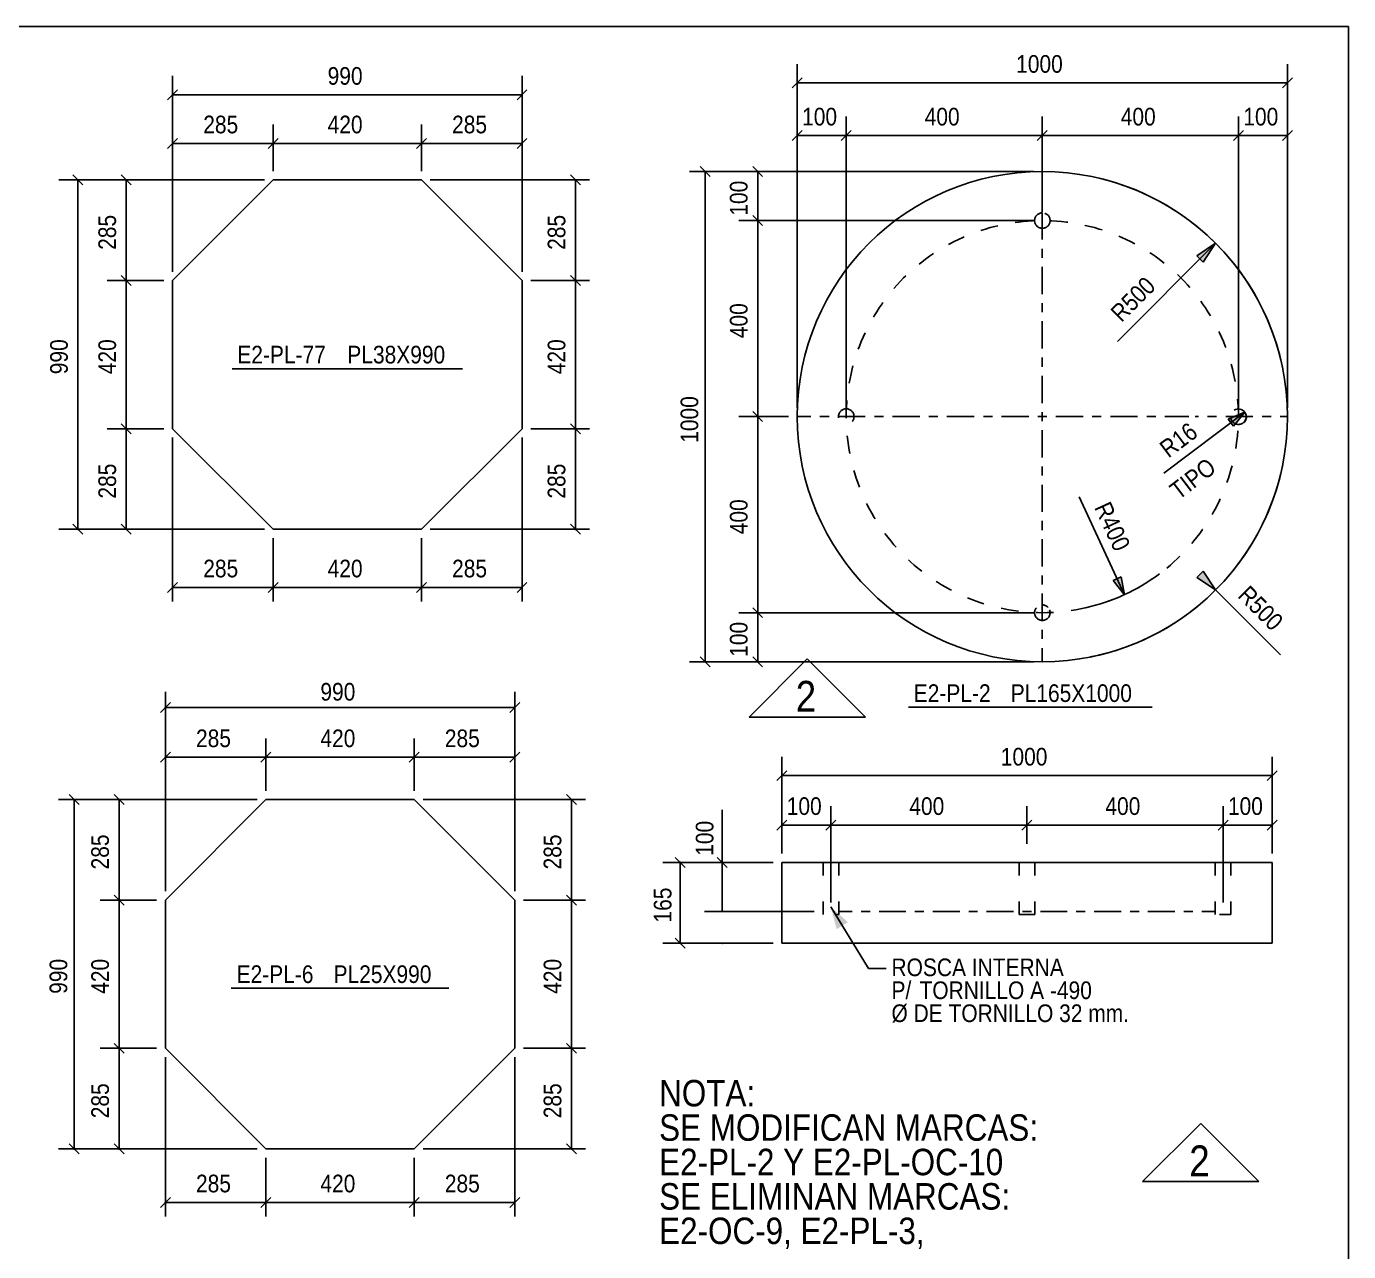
# Model space of a CAD drawing. Header units: millimetres. Extents: x 67 to 383, y 106 to 148.
# Drawn here: x 110.03 to 134.14, y 125.61 to 147.95 of the extents above; entities that cross this region are included whole.
import ezdxf

# ---------------------------------------------------------------- set-up
doc = ezdxf.new("R2010")
doc.units = ezdxf.units.MM
doc.linetypes.add('XKITLINE00', pattern=[0])
doc.styles.add('ARIAL', font='ARIAL.TTF')
doc.styles.add('ARIAL_', font='ARIAL.TTF')

msp = doc.modelspace()

# ---------------------------------------------------------------- linework, layer by layer
at = {"color": 5, "linetype": 'XKITLINE00'}
for p, q in [((134.139, 147.946), (67.372, 147.946)), ((134.139, 106.116), (134.139, 147.946))]:
    msp.add_line(p, q, dxfattribs=at)
at = {"linetype": 'XKITLINE00'}
for p, q in [((124.086, 140.992), (124.086, 147.261)), ((133.024, 140.992), (133.024, 147.261)), ((112.697, 143.474), (112.697, 147.044)), ((119.068, 143.474), (119.068, 147.044)), ((124.177, 147.007), (123.995, 146.825)), ((124.086, 146.916), (133.024, 146.916)), ((133.115, 147.007), (132.933, 146.825)), ((112.788, 146.789), (112.606, 146.607)), ((112.697, 146.698), (119.068, 146.698)), ((119.159, 146.789), (118.977, 146.607)), ((112.697, 143.474), (112.697, 146.158)), ((114.531, 145.308), (114.531, 146.158)), ((114.531, 145.308), (114.531, 146.158)), ((117.234, 145.308), (117.234, 146.158)), ((117.234, 145.308), (117.234, 146.158)), ((119.068, 143.474), (119.068, 146.158)), ((124.086, 140.992), (124.086, 146.301)), ((124.98, 140.992), (124.98, 146.301)), ((124.98, 140.992), (124.98, 146.301)), ((128.555, 144.567), (128.555, 146.301)), ((128.555, 144.567), (128.555, 146.301)), ((132.131, 140.992), (132.131, 146.301)), ((132.131, 140.992), (132.131, 146.301)), ((133.024, 140.992), (133.024, 146.301)), ((112.788, 145.903), (112.606, 145.721)), ((114.622, 145.903), (114.44, 145.721)), ((114.622, 145.903), (114.44, 145.721)), ((117.325, 145.903), (117.143, 145.721)), ((117.325, 145.903), (117.143, 145.721)), ((119.159, 145.903), (118.977, 145.721)), ((124.177, 146.046), (123.995, 145.864)), ((124.086, 145.955), (124.98, 145.955)), ((125.071, 146.046), (124.889, 145.864)), ((125.071, 146.046), (124.889, 145.864)), ((124.98, 145.955), (128.555, 145.955)), ((128.646, 146.046), (128.464, 145.864)), ((128.646, 146.046), (128.464, 145.864)), ((128.555, 145.955), (132.131, 145.955)), ((132.222, 146.046), (132.04, 145.864)), ((132.222, 146.046), (132.04, 145.864)), ((132.131, 145.955), (133.024, 145.955)), ((133.115, 146.046), (132.933, 145.864)), ((112.697, 145.812), (114.531, 145.812)), ((114.531, 145.812), (117.234, 145.812)), ((117.234, 145.812), (119.068, 145.812)), ((122.315, 145.391), (122.497, 145.209)), ((123.274, 145.391), (123.456, 145.209)), ((114.37, 145.148), (110.625, 145.148)), ((110.88, 145.239), (111.062, 145.057)), ((110.971, 138.777), (110.971, 145.148)), ((114.37, 145.148), (111.505, 145.148)), ((111.76, 145.239), (111.942, 145.057)), ((111.851, 143.313), (111.851, 145.148)), ((117.395, 145.148), (120.3, 145.148)), ((119.952, 145.239), (120.134, 145.057)), ((120.043, 143.313), (120.043, 145.148)), ((128.395, 145.3), (122.12, 145.3)), ((122.406, 136.362), (122.406, 145.3)), ((128.395, 145.3), (123.019, 145.3)), ((123.365, 144.406), (123.365, 145.3)), ((128.555, 145.3), (128.555, 145.052)), ((128.555, 144.886), (128.555, 144.721)), ((128.395, 144.406), (123.019, 144.406)), ((128.395, 144.406), (123.019, 144.406)), ((123.274, 144.497), (123.456, 144.315)), ((123.274, 144.497), (123.456, 144.315)), ((123.365, 140.831), (123.365, 144.406)), ((128.379, 144.402), (128.292, 144.397)), ((128.414, 144.42), (128.416, 144.431)), ((128.414, 144.406), (128.414, 144.42)), ((128.414, 144.392), (128.414, 144.406)), ((128.414, 144.406), (128.414, 144.406)), ((128.416, 144.434), (128.42, 144.448)), ((128.416, 144.43), (128.416, 144.434)), ((128.42, 144.448), (128.424, 144.461)), ((128.424, 144.461), (128.43, 144.473)), ((128.43, 144.473), (128.437, 144.485)), ((128.437, 144.485), (128.446, 144.496)), ((128.446, 144.496), (128.455, 144.507)), ((128.455, 144.507), (128.465, 144.516)), ((128.465, 144.516), (128.477, 144.524)), ((128.477, 144.524), (128.489, 144.531)), ((128.489, 144.531), (128.501, 144.537)), ((128.501, 144.537), (128.514, 144.542)), ((128.514, 144.542), (128.528, 144.546)), ((128.528, 144.546), (128.542, 144.548)), ((128.542, 144.548), (128.555, 144.548)), ((128.555, 144.555), (128.555, 144.059)), ((128.555, 144.548), (128.555, 144.548)), ((128.603, 144.54), (128.61, 144.537)), ((128.61, 144.537), (128.622, 144.531)), ((128.622, 144.531), (128.634, 144.524)), ((128.634, 144.524), (128.645, 144.516)), ((128.645, 144.516), (128.656, 144.507)), ((128.656, 144.507), (128.665, 144.496)), ((128.664, 144.498), (128.665, 144.496)), ((128.665, 144.496), (128.673, 144.485)), ((128.665, 144.496), (128.673, 144.485)), ((128.673, 144.485), (128.681, 144.473)), ((128.673, 144.485), (128.681, 144.473)), ((128.681, 144.473), (128.687, 144.461)), ((128.681, 144.473), (128.687, 144.461)), ((128.687, 144.461), (128.691, 144.448)), ((128.687, 144.461), (128.691, 144.448)), ((128.691, 144.448), (128.695, 144.434)), ((128.691, 144.448), (128.695, 144.434)), ((128.695, 144.434), (128.697, 144.42)), ((128.695, 144.434), (128.697, 144.42)), ((128.697, 144.42), (128.697, 144.406)), ((128.697, 144.42), (128.697, 144.406)), ((128.697, 144.406), (128.697, 144.406)), ((128.697, 144.406), (128.697, 144.392)), ((128.731, 144.402), (128.701, 144.403)), ((128.818, 144.397), (128.731, 144.402)), ((127.434, 144.226), (127.433, 144.226)), ((127.518, 144.252), (127.434, 144.226)), ((127.602, 144.277), (127.518, 144.252)), ((127.687, 144.299), (127.602, 144.277)), ((127.743, 144.313), (127.687, 144.299)), ((128.118, 144.379), (128.059, 144.371)), ((128.205, 144.389), (128.118, 144.379)), ((128.292, 144.397), (128.205, 144.389)), ((128.416, 144.379), (128.414, 144.392)), ((128.42, 144.365), (128.416, 144.379)), ((128.424, 144.352), (128.42, 144.365)), ((128.43, 144.339), (128.424, 144.352)), ((128.437, 144.328), (128.43, 144.339)), ((128.446, 144.316), (128.437, 144.328)), ((128.455, 144.306), (128.446, 144.316)), ((128.465, 144.297), (128.455, 144.306)), ((128.477, 144.288), (128.465, 144.297)), ((128.489, 144.281), (128.477, 144.288)), ((128.501, 144.275), (128.489, 144.281)), ((128.514, 144.271), (128.501, 144.275)), ((128.528, 144.267), (128.514, 144.271)), ((128.542, 144.265), (128.528, 144.267)), ((128.555, 144.264), (128.542, 144.265)), ((128.569, 144.265), (128.555, 144.264)), ((128.583, 144.267), (128.569, 144.265)), ((128.597, 144.271), (128.583, 144.267)), ((128.61, 144.275), (128.597, 144.271)), ((128.622, 144.281), (128.61, 144.275)), ((128.627, 144.284), (128.622, 144.281)), ((128.634, 144.288), (128.627, 144.284)), ((128.645, 144.297), (128.634, 144.288)), ((128.656, 144.306), (128.645, 144.297)), ((128.665, 144.316), (128.656, 144.306)), ((128.673, 144.328), (128.665, 144.316)), ((128.681, 144.339), (128.673, 144.328)), ((128.687, 144.352), (128.681, 144.339)), ((128.691, 144.365), (128.687, 144.352)), ((128.695, 144.379), (128.691, 144.365)), ((128.697, 144.392), (128.695, 144.379)), ((128.906, 144.389), (128.818, 144.397)), ((128.993, 144.379), (128.906, 144.389)), ((129.022, 144.376), (128.993, 144.379)), ((129.339, 144.319), (129.338, 144.32)), ((129.424, 144.299), (129.339, 144.319)), ((129.509, 144.277), (129.424, 144.299)), ((129.593, 144.252), (129.509, 144.277)), ((129.649, 144.235), (129.593, 144.252)), ((126.87, 143.984), (126.844, 143.97)), ((126.948, 144.025), (126.87, 143.984)), ((127.027, 144.063), (126.948, 144.025)), ((127.107, 144.1), (127.027, 144.063)), ((127.133, 144.111), (127.107, 144.1)), ((131.715, 143.991), (129.924, 142.2)), ((130.004, 144.1), (129.95, 144.123)), ((130.084, 144.063), (130.004, 144.1)), ((130.163, 144.025), (130.084, 144.063)), ((130.24, 143.984), (130.163, 144.025)), ((131.374, 143.764), (131.715, 143.991)), ((131.488, 143.65), (131.715, 143.991)), ((126.426, 143.703), (126.356, 143.65)), ((126.497, 143.754), (126.426, 143.703)), ((126.569, 143.803), (126.497, 143.754)), ((128.555, 143.893), (128.555, 143.728)), ((130.542, 143.804), (130.517, 143.82)), ((130.614, 143.754), (130.542, 143.804)), ((130.685, 143.703), (130.614, 143.754)), ((130.755, 143.65), (130.685, 143.703)), ((131.488, 143.65), (131.374, 143.764)), ((126.356, 143.65), (126.31, 143.613)), ((128.555, 143.562), (128.555, 143.066)), ((130.778, 143.632), (130.755, 143.65)), ((112.536, 143.313), (111.505, 143.313)), ((112.536, 143.313), (111.505, 143.313)), ((111.76, 143.404), (111.942, 143.222)), ((111.76, 143.404), (111.942, 143.222)), ((111.851, 140.611), (111.851, 143.313)), ((119.229, 143.313), (120.3, 143.313)), ((119.229, 143.313), (120.3, 143.313)), ((119.952, 143.404), (120.134, 143.222)), ((119.952, 143.404), (120.134, 143.222)), ((120.043, 140.611), (120.043, 143.313)), ((125.906, 143.232), (125.848, 143.166)), ((125.966, 143.296), (125.906, 143.232)), ((126.027, 143.359), (125.966, 143.296)), ((126.069, 143.399), (126.027, 143.359)), ((131.021, 143.42), (131.02, 143.421)), ((131.083, 143.359), (131.021, 143.42)), ((131.145, 143.296), (131.083, 143.359)), ((131.204, 143.232), (131.145, 143.296)), ((131.243, 143.188), (131.204, 143.232)), ((125.848, 143.166), (125.848, 143.166)), ((125.535, 142.744), (125.489, 142.669)), ((125.583, 142.817), (125.535, 142.744)), ((125.632, 142.89), (125.583, 142.817)), ((125.649, 142.913), (125.632, 142.89)), ((128.555, 142.9), (128.555, 142.735)), ((131.478, 142.89), (131.444, 142.937)), ((131.528, 142.817), (131.478, 142.89)), ((131.576, 142.744), (131.528, 142.817)), ((131.622, 142.669), (131.576, 142.744)), ((125.489, 142.669), (125.474, 142.643)), ((128.555, 142.569), (128.555, 142.073)), ((125.287, 142.28), (125.252, 142.199)), ((125.323, 142.359), (125.287, 142.28)), ((131.787, 142.36), (131.774, 142.386)), ((131.824, 142.28), (131.787, 142.36)), ((131.858, 142.199), (131.824, 142.28)), ((125.22, 142.118), (125.199, 142.062)), ((125.252, 142.199), (125.22, 142.118)), ((131.891, 142.118), (131.858, 142.199)), ((131.901, 142.091), (131.891, 142.118)), ((125.102, 141.755), (125.087, 141.7)), ((128.555, 141.907), (128.555, 141.741)), ((132.023, 141.7), (132.001, 141.785)), ((132.001, 141.785), (132.001, 141.785)), ((113.781, 141.705), (117.984, 141.705)), ((125.049, 141.529), (125.033, 141.442)), ((125.067, 141.614), (125.049, 141.529)), ((125.087, 141.7), (125.067, 141.614)), ((128.555, 141.576), (128.555, 141.079)), ((132.044, 141.614), (132.023, 141.7)), ((132.062, 141.529), (132.044, 141.614)), ((132.073, 141.471), (132.062, 141.529)), ((125.033, 141.442), (125.033, 141.441)), ((124.99, 141.094), (124.985, 141.007)), ((124.992, 141.122), (124.99, 141.094)), ((132.121, 141.094), (132.116, 141.152)), ((132.126, 141.007), (132.121, 141.094)), ((123.926, 140.831), (123.019, 140.831)), ((123.926, 140.831), (123.019, 140.831)), ((123.274, 140.922), (123.456, 140.74)), ((123.274, 140.922), (123.456, 140.74)), ((123.365, 137.256), (123.365, 140.831)), ((124.086, 140.831), (124.335, 140.831)), ((124.5, 140.831), (124.666, 140.831)), ((124.831, 140.831), (125.328, 140.831)), ((124.838, 140.831), (124.839, 140.845)), ((124.839, 140.817), (124.838, 140.831)), ((124.839, 140.845), (124.841, 140.859)), ((124.841, 140.806), (124.839, 140.817)), ((124.841, 140.859), (124.844, 140.872)), ((124.844, 140.872), (124.849, 140.885)), ((124.849, 140.885), (124.855, 140.898)), ((124.855, 140.898), (124.862, 140.91)), ((124.862, 140.91), (124.871, 140.921)), ((124.871, 140.921), (124.88, 140.931)), ((124.88, 140.931), (124.89, 140.941)), ((124.89, 140.941), (124.901, 140.949)), ((124.901, 140.949), (124.913, 140.956)), ((124.913, 140.956), (124.926, 140.962)), ((124.926, 140.962), (124.939, 140.967)), ((124.939, 140.967), (124.953, 140.97)), ((124.953, 140.97), (124.966, 140.972)), ((124.966, 140.972), (124.98, 140.973)), ((124.98, 140.973), (124.994, 140.972)), ((124.98, 140.973), (124.98, 140.973)), ((124.981, 140.919), (124.98, 140.831)), ((124.98, 140.831), (124.98, 140.831)), ((124.98, 140.831), (124.981, 140.801)), ((124.985, 141.007), (124.981, 140.919)), ((124.994, 140.972), (125.008, 140.97)), ((125.008, 140.97), (125.021, 140.967)), ((125.021, 140.967), (125.034, 140.962)), ((125.034, 140.962), (125.047, 140.956)), ((125.047, 140.956), (125.059, 140.949)), ((125.059, 140.949), (125.07, 140.941)), ((125.07, 140.941), (125.081, 140.931)), ((125.081, 140.931), (125.09, 140.921)), ((125.09, 140.921), (125.098, 140.91)), ((125.098, 140.91), (125.105, 140.898)), ((125.105, 140.898), (125.111, 140.885)), ((125.111, 140.885), (125.116, 140.872)), ((125.116, 140.79), (125.111, 140.777)), ((125.116, 140.872), (125.119, 140.859)), ((125.119, 140.803), (125.116, 140.79)), ((125.119, 140.859), (125.121, 140.845)), ((125.121, 140.817), (125.119, 140.803)), ((125.121, 140.845), (125.122, 140.831)), ((125.122, 140.831), (125.121, 140.817)), ((125.493, 140.831), (125.659, 140.831)), ((125.824, 140.831), (126.321, 140.831)), ((126.486, 140.831), (126.652, 140.831)), ((126.817, 140.831), (127.314, 140.831)), ((127.48, 140.831), (127.645, 140.831)), ((127.811, 140.831), (128.307, 140.831)), ((128.473, 140.831), (128.638, 140.831)), ((128.555, 140.914), (128.555, 140.748)), ((128.804, 140.831), (129.3, 140.831)), ((129.466, 140.831), (129.631, 140.831)), ((129.797, 140.831), (130.293, 140.831)), ((130.459, 140.831), (130.624, 140.831)), ((132.247, 140.914), (130.769, 139.8)), ((130.79, 140.831), (131.229, 140.831)), ((131.345, 140.831), (131.402, 140.831)), ((131.568, 140.831), (131.733, 140.831)), ((131.899, 140.831), (132.395, 140.831)), ((131.942, 140.784), (132.247, 140.914)), ((132.038, 140.656), (131.942, 140.784)), ((131.989, 140.817), (131.989, 140.831)), ((131.991, 140.803), (131.989, 140.817)), ((131.995, 140.79), (131.991, 140.803)), ((132, 140.777), (131.995, 140.79)), ((132.038, 140.656), (132.247, 140.914)), ((132.13, 140.919), (132.126, 141.007)), ((132.131, 140.831), (132.13, 140.919)), ((132.221, 140.94), (132.231, 140.931)), ((132.231, 140.931), (132.24, 140.921)), ((132.24, 140.921), (132.249, 140.91)), ((132.249, 140.91), (132.256, 140.898)), ((132.256, 140.898), (132.262, 140.885)), ((132.262, 140.885), (132.266, 140.872)), ((132.266, 140.79), (132.262, 140.777)), ((132.266, 140.872), (132.27, 140.859)), ((132.27, 140.803), (132.266, 140.79)), ((132.27, 140.859), (132.272, 140.845)), ((132.272, 140.817), (132.27, 140.803)), ((132.272, 140.845), (132.273, 140.831)), ((132.273, 140.831), (132.272, 140.817)), ((132.561, 140.831), (132.726, 140.831)), ((132.892, 140.831), (133.024, 140.831)), ((112.536, 140.611), (111.505, 140.611)), ((112.536, 140.611), (111.505, 140.611)), ((111.76, 140.702), (111.942, 140.52)), ((111.76, 140.702), (111.942, 140.52)), ((111.851, 138.777), (111.851, 140.611)), ((119.229, 140.611), (120.3, 140.611)), ((119.229, 140.611), (120.3, 140.611)), ((119.952, 140.702), (120.134, 140.52)), ((119.952, 140.702), (120.134, 140.52)), ((120.043, 138.777), (120.043, 140.611)), ((125.09, 140.741), (125.089, 140.74)), ((125.098, 140.752), (125.09, 140.741)), ((125.105, 140.764), (125.098, 140.752)), ((125.111, 140.777), (125.105, 140.764)), ((128.555, 140.583), (128.555, 140.086)), ((132, 140.777), (131.998, 140.782)), ((132.006, 140.764), (132, 140.777)), ((132.006, 140.764), (132, 140.777)), ((132.013, 140.752), (132.006, 140.764)), ((132.013, 140.752), (132.006, 140.764)), ((132.021, 140.741), (132.013, 140.752)), ((132.021, 140.741), (132.013, 140.752)), ((132.03, 140.731), (132.021, 140.741)), ((132.03, 140.731), (132.021, 140.741)), ((132.041, 140.721), (132.03, 140.731)), ((132.041, 140.721), (132.03, 140.731)), ((132.052, 140.713), (132.041, 140.721)), ((132.052, 140.713), (132.041, 140.721)), ((132.064, 140.706), (132.052, 140.713)), ((132.064, 140.706), (132.052, 140.713)), ((132.076, 140.7), (132.064, 140.706)), ((132.076, 140.7), (132.064, 140.706)), ((132.089, 140.695), (132.076, 140.7)), ((132.089, 140.695), (132.076, 140.7)), ((132.103, 140.692), (132.089, 140.695)), ((132.103, 140.692), (132.089, 140.695)), ((132.117, 140.69), (132.103, 140.692)), ((132.117, 140.69), (132.103, 140.692)), ((132.113, 140.481), (132.121, 140.568)), ((132.131, 140.689), (132.117, 140.69)), ((132.131, 140.689), (132.117, 140.69)), ((132.121, 140.568), (132.121, 140.57)), ((132.145, 140.69), (132.131, 140.689)), ((132.131, 140.689), (132.131, 140.689)), ((132.158, 140.692), (132.145, 140.69)), ((132.158, 140.692), (132.156, 140.692)), ((132.172, 140.695), (132.158, 140.692)), ((132.172, 140.695), (132.158, 140.692)), ((132.185, 140.7), (132.172, 140.695)), ((132.185, 140.7), (132.172, 140.695)), ((132.198, 140.706), (132.185, 140.7)), ((132.198, 140.706), (132.185, 140.7)), ((132.209, 140.713), (132.198, 140.706)), ((132.209, 140.713), (132.198, 140.706)), ((132.221, 140.721), (132.209, 140.713)), ((132.221, 140.721), (132.209, 140.713)), ((132.231, 140.731), (132.221, 140.721)), ((132.231, 140.731), (132.221, 140.721)), ((132.24, 140.741), (132.231, 140.731)), ((132.24, 140.741), (132.231, 140.731)), ((132.249, 140.752), (132.24, 140.741)), ((132.249, 140.752), (132.24, 140.741)), ((132.256, 140.764), (132.249, 140.752)), ((132.254, 140.761), (132.249, 140.752)), ((132.262, 140.777), (132.256, 140.764)), ((112.697, 140.45), (112.697, 137.457)), ((119.068, 140.45), (119.068, 137.457)), ((124.998, 140.48), (125.007, 140.393)), ((125.007, 140.393), (125.019, 140.307)), ((125.019, 140.307), (125.033, 140.22)), ((132.083, 140.251), (132.092, 140.307)), ((132.092, 140.307), (132.104, 140.393)), ((132.104, 140.393), (132.113, 140.481)), ((125.033, 140.22), (125.044, 140.161)), ((125.118, 139.848), (125.134, 139.793)), ((128.555, 139.921), (128.555, 139.755)), ((131.977, 139.793), (132.001, 139.878)), ((132.001, 139.878), (132.017, 139.936)), ((125.134, 139.793), (125.161, 139.71)), ((125.161, 139.71), (125.189, 139.627)), ((125.189, 139.627), (125.22, 139.544)), ((128.555, 139.59), (128.555, 139.093)), ((131.922, 139.629), (131.95, 139.71)), ((131.95, 139.71), (131.977, 139.793)), ((125.22, 139.544), (125.22, 139.543)), ((130.052, 137.584), (129.229, 139.371)), ((125.35, 139.249), (125.362, 139.224)), ((125.362, 139.224), (125.402, 139.146)), ((125.402, 139.146), (125.445, 139.069)), ((131.666, 139.069), (131.708, 139.146)), ((131.708, 139.146), (131.749, 139.224)), ((131.749, 139.224), (131.787, 139.303)), ((131.787, 139.303), (131.8, 139.331)), ((110.88, 138.868), (111.062, 138.686)), ((111.76, 138.868), (111.942, 138.686)), ((119.952, 138.868), (120.134, 138.686)), ((125.445, 139.069), (125.489, 138.993)), ((125.489, 138.993), (125.505, 138.967)), ((128.555, 138.928), (128.555, 138.762)), ((131.652, 139.045), (131.666, 139.069)), ((114.37, 138.777), (110.625, 138.777)), ((114.37, 138.777), (111.505, 138.777)), ((114.531, 138.616), (114.531, 137.457)), ((114.531, 138.616), (114.531, 137.457)), ((117.234, 138.616), (117.234, 137.457)), ((117.234, 138.616), (117.234, 137.457)), ((117.395, 138.777), (120.3, 138.777)), ((125.685, 138.7), (125.737, 138.632)), ((125.737, 138.632), (125.792, 138.563)), ((131.319, 138.563), (131.374, 138.632)), ((131.374, 138.632), (131.427, 138.701)), ((131.427, 138.701), (131.478, 138.772)), ((131.478, 138.772), (131.48, 138.774)), ((125.792, 138.563), (125.848, 138.496)), ((125.848, 138.496), (125.888, 138.451)), ((128.555, 138.597), (128.555, 138.1)), ((131.283, 138.52), (131.319, 138.563)), ((126.113, 138.221), (126.154, 138.182)), ((126.154, 138.182), (126.22, 138.124)), ((130.891, 138.124), (130.956, 138.182)), ((130.956, 138.182), (131.021, 138.242)), ((131.021, 138.242), (131.064, 138.284)), ((126.22, 138.124), (126.287, 138.067)), ((126.287, 138.067), (126.356, 138.013)), ((126.356, 138.013), (126.357, 138.012)), ((128.555, 137.935), (128.555, 137.769)), ((129.845, 137.843), (129.991, 137.91)), ((129.991, 137.91), (130.052, 137.584)), ((130.825, 138.069), (130.891, 138.124)), ((131.374, 137.899), (131.488, 138.012)), ((131.374, 137.899), (131.715, 137.671)), ((131.488, 138.012), (131.715, 137.671)), ((112.788, 137.806), (112.606, 137.624)), ((112.697, 137.715), (114.531, 137.715)), ((114.622, 137.806), (114.44, 137.624)), ((114.622, 137.806), (114.44, 137.624)), ((114.531, 137.715), (117.234, 137.715)), ((117.325, 137.806), (117.143, 137.624)), ((117.325, 137.806), (117.143, 137.624)), ((117.234, 137.715), (119.068, 137.715)), ((119.159, 137.806), (118.977, 137.624)), ((126.619, 137.826), (126.643, 137.811)), ((126.643, 137.811), (126.717, 137.765)), ((126.717, 137.765), (126.793, 137.72)), ((126.793, 137.72), (126.87, 137.678)), ((126.87, 137.678), (126.897, 137.664)), ((129.845, 137.843), (130.052, 137.584)), ((130.294, 137.707), (130.318, 137.72)), ((130.318, 137.72), (130.393, 137.765)), ((130.393, 137.765), (130.468, 137.811)), ((130.468, 137.811), (130.542, 137.858)), ((130.542, 137.858), (130.567, 137.876)), ((131.715, 137.671), (132.899, 136.487)), ((127.189, 137.528), (127.269, 137.495)), ((127.269, 137.495), (127.351, 137.465)), ((127.351, 137.465), (127.434, 137.436)), ((127.434, 137.436), (127.491, 137.418)), ((128.555, 137.604), (128.555, 137.107)), ((129.706, 137.446), (129.76, 137.465)), ((129.76, 137.465), (129.842, 137.495)), ((129.842, 137.495), (129.924, 137.528)), ((129.924, 137.528), (130.004, 137.563)), ((130.004, 137.563), (130.006, 137.563)), ((128.395, 137.256), (123.019, 137.256)), ((128.395, 137.256), (123.019, 137.256)), ((123.274, 137.347), (123.456, 137.165)), ((123.274, 137.347), (123.456, 137.165)), ((123.365, 136.362), (123.365, 137.256)), ((127.802, 137.336), (127.858, 137.325)), ((127.858, 137.325), (127.944, 137.309)), ((127.944, 137.309), (128.031, 137.295)), ((128.031, 137.295), (128.118, 137.283)), ((128.118, 137.283), (128.119, 137.283)), ((128.414, 137.27), (128.416, 137.284)), ((128.414, 137.27), (128.416, 137.284)), ((128.414, 137.256), (128.414, 137.27)), ((128.414, 137.256), (128.414, 137.27)), ((128.414, 137.242), (128.414, 137.256)), ((128.416, 137.228), (128.414, 137.242)), ((128.416, 137.284), (128.42, 137.297)), ((128.416, 137.284), (128.42, 137.297)), ((128.42, 137.215), (128.416, 137.228)), ((128.42, 137.297), (128.424, 137.31)), ((128.42, 137.297), (128.424, 137.31)), ((128.424, 137.202), (128.42, 137.215)), ((128.424, 137.31), (128.43, 137.323)), ((128.424, 137.31), (128.43, 137.323)), ((128.43, 137.189), (128.424, 137.202)), ((128.43, 137.323), (128.437, 137.335)), ((128.43, 137.323), (128.433, 137.327)), ((128.437, 137.177), (128.43, 137.189)), ((128.437, 137.335), (128.446, 137.346)), ((128.446, 137.166), (128.437, 137.177)), ((128.44, 137.258), (128.468, 137.257)), ((128.446, 137.346), (128.446, 137.346)), ((128.468, 137.257), (128.555, 137.256)), ((128.555, 137.398), (128.569, 137.397)), ((128.555, 137.256), (128.643, 137.257)), ((128.569, 137.397), (128.583, 137.395)), ((128.583, 137.395), (128.597, 137.392)), ((128.597, 137.392), (128.61, 137.387)), ((128.61, 137.387), (128.622, 137.381)), ((128.622, 137.381), (128.634, 137.374)), ((128.634, 137.374), (128.645, 137.366)), ((128.643, 137.257), (128.731, 137.26)), ((128.645, 137.366), (128.656, 137.356)), ((128.656, 137.356), (128.664, 137.348)), ((128.673, 137.177), (128.665, 137.166)), ((128.681, 137.189), (128.673, 137.177)), ((128.687, 137.202), (128.681, 137.189)), ((128.691, 137.215), (128.687, 137.202)), ((128.689, 137.305), (128.691, 137.297)), ((128.691, 137.297), (128.695, 137.284)), ((128.695, 137.228), (128.691, 137.215)), ((128.695, 137.284), (128.697, 137.27)), ((128.697, 137.242), (128.695, 137.228)), ((128.697, 137.27), (128.697, 137.256)), ((128.697, 137.256), (128.697, 137.256)), ((128.697, 137.256), (128.697, 137.242)), ((128.731, 137.26), (128.762, 137.262)), ((129.082, 137.295), (129.167, 137.309)), ((129.167, 137.309), (129.253, 137.325)), ((129.253, 137.325), (129.339, 137.343)), ((129.339, 137.343), (129.397, 137.357)), ((128.455, 137.156), (128.446, 137.166)), ((128.465, 137.146), (128.455, 137.156)), ((128.477, 137.138), (128.465, 137.146)), ((128.489, 137.131), (128.477, 137.138)), ((128.501, 137.125), (128.489, 137.131)), ((128.514, 137.12), (128.501, 137.125)), ((128.514, 137.12), (128.507, 137.123)), ((128.528, 137.117), (128.514, 137.12)), ((128.528, 137.117), (128.514, 137.12)), ((128.542, 137.115), (128.528, 137.117)), ((128.542, 137.115), (128.528, 137.117)), ((128.555, 137.114), (128.542, 137.115)), ((128.555, 137.114), (128.542, 137.115)), ((128.569, 137.115), (128.555, 137.114)), ((128.556, 137.114), (128.555, 137.114)), ((128.555, 137.114), (128.555, 137.114)), ((128.555, 136.941), (128.555, 136.776)), ((128.583, 137.117), (128.569, 137.115)), ((128.597, 137.12), (128.583, 137.117)), ((128.61, 137.125), (128.597, 137.12)), ((128.622, 137.131), (128.61, 137.125)), ((128.634, 137.138), (128.622, 137.131)), ((128.645, 137.146), (128.634, 137.138)), ((128.656, 137.156), (128.645, 137.146)), ((128.665, 137.166), (128.656, 137.156)), ((122.315, 136.453), (122.497, 136.271)), ((123.274, 136.453), (123.456, 136.271)), ((128.555, 136.61), (128.555, 136.362)), ((124.217, 136.362), (122.12, 136.362)), ((124.217, 136.362), (123.019, 136.362)), ((124.32, 136.362), (124.217, 136.362)), ((124.217, 136.362), (124.217, 136.362)), ((124.32, 136.362), (124.217, 136.362)), ((124.217, 136.362), (124.217, 136.362)), ((128.395, 136.362), (124.32, 136.362)), ((124.32, 136.362), (124.32, 136.362)), ((128.395, 136.362), (124.32, 136.362)), ((124.32, 136.362), (124.32, 136.362)), ((112.565, 132.176), (112.565, 135.814)), ((118.936, 132.176), (118.936, 135.814)), ((112.656, 135.619), (112.474, 135.437)), ((112.565, 135.528), (118.936, 135.528)), ((119.027, 135.619), (118.845, 135.437)), ((126.115, 135.532), (130.557, 135.532)), ((112.565, 132.176), (112.565, 134.964)), ((114.399, 134.01), (114.399, 134.964)), ((114.399, 134.01), (114.399, 134.964)), ((117.102, 134.01), (117.102, 134.964)), ((117.102, 134.01), (117.102, 134.964)), ((118.936, 132.176), (118.936, 134.964)), ((112.656, 134.71), (112.474, 134.528)), ((112.565, 134.619), (114.399, 134.619)), ((114.49, 134.71), (114.308, 134.528)), ((114.49, 134.71), (114.308, 134.528)), ((114.399, 134.619), (117.102, 134.619)), ((117.193, 134.71), (117.011, 134.528)), ((117.193, 134.71), (117.011, 134.528)), ((117.102, 134.619), (118.936, 134.619)), ((119.027, 134.71), (118.845, 134.528)), ((123.806, 132.863), (123.806, 134.63)), ((132.744, 132.863), (132.744, 134.63)), ((123.897, 134.375), (123.715, 134.193)), ((123.806, 134.284), (132.744, 134.284)), ((132.835, 134.375), (132.653, 134.193)), ((114.238, 133.849), (110.615, 133.849)), ((110.81, 133.94), (110.992, 133.758)), ((110.901, 127.478), (110.901, 133.849)), ((114.238, 133.849), (111.375, 133.849)), ((111.63, 133.94), (111.812, 133.758)), ((111.721, 132.015), (111.721, 133.849)), ((117.263, 133.849), (120.228, 133.849)), ((119.879, 133.94), (120.061, 133.758)), ((119.97, 132.015), (119.97, 133.849)), ((122.719, 132.702), (122.719, 133.66)), ((122.719, 132.702), (122.719, 133.66)), ((123.806, 132.863), (123.806, 133.729)), ((124.7, 131.969), (124.7, 133.729)), ((124.7, 131.969), (124.7, 133.729)), ((128.275, 133.042), (128.275, 133.729)), ((128.275, 133.042), (128.275, 133.729)), ((131.851, 131.969), (131.851, 133.729)), ((131.851, 131.969), (131.851, 133.729)), ((132.744, 132.863), (132.744, 133.729)), ((123.897, 133.474), (123.715, 133.292)), ((123.806, 133.383), (124.7, 133.383)), ((124.791, 133.474), (124.609, 133.292)), ((124.791, 133.474), (124.609, 133.292)), ((124.7, 133.383), (128.275, 133.383)), ((128.366, 133.474), (128.184, 133.292)), ((128.366, 133.474), (128.184, 133.292)), ((128.275, 133.383), (131.851, 133.383)), ((131.942, 133.474), (131.76, 133.292)), ((131.942, 133.474), (131.76, 133.292)), ((131.851, 133.383), (132.744, 133.383)), ((132.835, 133.474), (132.653, 133.292)), ((123.645, 132.702), (121.633, 132.702)), ((121.863, 132.793), (122.045, 132.611)), ((121.954, 131.227), (121.954, 132.702)), ((123.645, 132.702), (122.397, 132.702)), ((122.628, 132.793), (122.81, 132.611)), ((122.719, 131.808), (122.719, 132.702)), ((124.558, 132.465), (124.558, 132.702)), ((124.558, 132.702), (124.559, 132.702)), ((124.842, 132.465), (124.842, 132.702)), ((128.133, 132.702), (128.133, 132.465)), ((128.417, 132.702), (128.417, 132.465)), ((131.709, 132.465), (131.709, 132.702)), ((131.992, 132.465), (131.992, 132.702)), ((111.63, 132.106), (111.812, 131.924)), ((111.63, 132.106), (111.812, 131.924)), ((119.879, 132.106), (120.061, 131.924)), ((119.879, 132.106), (120.061, 131.924)), ((112.404, 132.015), (111.375, 132.015)), ((112.404, 132.015), (111.375, 132.015)), ((111.721, 129.312), (111.721, 132.015)), ((119.097, 132.015), (120.228, 132.015)), ((119.097, 132.015), (120.228, 132.015)), ((119.97, 129.312), (119.97, 132.015)), ((124.558, 131.752), (124.558, 131.989)), ((124.699, 131.891), (125.386, 130.765)), ((124.842, 131.752), (124.842, 131.989)), ((128.133, 131.989), (128.133, 131.752)), ((128.417, 131.989), (128.417, 131.752)), ((131.709, 131.752), (131.709, 131.989)), ((131.992, 131.752), (131.992, 131.989)), ((124.397, 131.808), (122.397, 131.808)), ((124.397, 131.808), (122.397, 131.808)), ((124.842, 131.752), (124.805, 131.752)), ((125.087, 131.808), (124.842, 131.808)), ((125.414, 131.808), (125.251, 131.808)), ((126.068, 131.808), (125.578, 131.808)), ((126.395, 131.808), (126.232, 131.808)), ((127.049, 131.808), (126.559, 131.808)), ((127.376, 131.808), (127.213, 131.808)), ((128.03, 131.808), (127.54, 131.808)), ((128.417, 131.752), (128.133, 131.752)), ((128.357, 131.808), (128.194, 131.808)), ((129.011, 131.808), (128.521, 131.808)), ((129.338, 131.808), (129.175, 131.808)), ((129.992, 131.808), (129.501, 131.808)), ((130.319, 131.808), (130.155, 131.808)), ((130.973, 131.808), (130.482, 131.808)), ((131.3, 131.808), (131.136, 131.808)), ((131.709, 131.808), (131.463, 131.808)), ((131.783, 131.752), (131.992, 131.752)), ((123.645, 131.227), (121.633, 131.227)), ((121.863, 131.318), (122.045, 131.136)), ((123.645, 131.227), (122.397, 131.227)), ((125.386, 130.765), (125.708, 130.765)), ((113.768, 130.406), (117.733, 130.406)), ((112.404, 129.312), (111.375, 129.312)), ((112.404, 129.312), (111.375, 129.312)), ((111.63, 129.403), (111.812, 129.221)), ((111.63, 129.403), (111.812, 129.221)), ((111.721, 127.478), (111.721, 129.312)), ((119.097, 129.312), (120.228, 129.312)), ((119.097, 129.312), (120.228, 129.312)), ((119.879, 129.403), (120.061, 129.221)), ((119.879, 129.403), (120.061, 129.221)), ((119.97, 127.478), (119.97, 129.312)), ((112.565, 129.151), (112.565, 126.244)), ((118.936, 129.151), (118.936, 126.244)), ((110.81, 127.569), (110.992, 127.387)), ((111.63, 127.569), (111.812, 127.387)), ((119.879, 127.569), (120.061, 127.387)), ((114.238, 127.478), (110.615, 127.478)), ((114.238, 127.478), (111.375, 127.478)), ((114.399, 127.317), (114.399, 126.244)), ((114.399, 127.317), (114.399, 126.244)), ((117.102, 127.317), (117.102, 126.244)), ((117.102, 127.317), (117.102, 126.244)), ((117.263, 127.478), (120.228, 127.478)), ((112.656, 126.592), (112.474, 126.41)), ((114.49, 126.592), (114.308, 126.41)), ((114.49, 126.592), (114.308, 126.41)), ((117.193, 126.592), (117.011, 126.41)), ((117.193, 126.592), (117.011, 126.41)), ((119.027, 126.592), (118.845, 126.41)), ((112.565, 126.501), (114.399, 126.501)), ((114.399, 126.501), (117.102, 126.501)), ((117.102, 126.501), (118.936, 126.501))]:
    msp.add_line(p, q, dxfattribs=at)
at = {"color": 2, "linetype": 'XKITLINE00'}
for p, q in [((114.531, 145.148), (112.697, 143.313)), ((117.234, 145.148), (114.531, 145.148)), ((119.068, 143.313), (117.234, 145.148)), ((112.697, 140.611), (112.697, 143.313)), ((119.068, 140.611), (119.068, 143.313)), ((112.697, 140.611), (114.531, 138.777)), ((117.234, 138.777), (119.068, 140.611)), ((114.531, 138.777), (117.234, 138.777)), ((114.399, 133.849), (112.565, 132.015)), ((117.102, 133.849), (114.399, 133.849)), ((118.936, 132.015), (117.102, 133.849)), ((123.806, 131.227), (123.806, 132.702)), ((132.744, 132.702), (123.806, 132.702)), ((132.744, 131.227), (132.744, 132.702)), ((112.565, 129.312), (112.565, 132.015)), ((118.936, 129.312), (118.936, 132.015)), ((132.744, 131.227), (123.806, 131.227)), ((112.565, 129.312), (114.399, 127.478)), ((117.102, 127.478), (118.936, 129.312)), ((114.399, 127.478), (117.102, 127.478))]:
    msp.add_line(p, q, dxfattribs=at)
at = {"color": 3, "linetype": 'XKITLINE00'}
for p, q in [((123.207, 135.352), (124.268, 136.414)), ((124.268, 136.414), (125.33, 135.352)), ((125.33, 135.352), (123.207, 135.352)), ((130.382, 126.882), (131.444, 127.944)), ((131.444, 127.944), (132.505, 126.882)), ((132.505, 126.882), (130.382, 126.882))]:
    msp.add_line(p, q, dxfattribs=at)
at = {"color": 2, "linetype": 'XKITLINE00'}
for start, end in [(360, 180), (180, 360)]:
    msp.add_arc((128.555, 140.831), 4.469, start, end, dxfattribs=at)
at = {"linetype": 'XKITLINE00'}
for centre, radius, start, end in [((128.555, 140.831), 4.469, 11.25, 78.75), ((132.13, 140.825), 0.146, 312.9198, 121.1006), ((128.555, 140.831), 4.469, 281.25, 348.75), ((128.555, 140.831), 3.575, 282.7569, 306.7511)]:
    msp.add_arc(centre, radius, start, end, dxfattribs=at)
for p in [(124.086, 146.916), (133.024, 146.916), (112.697, 146.698), (119.068, 146.698), (124.086, 145.955), (124.98, 145.955), (124.98, 145.955), (128.555, 145.955), (128.555, 145.955), (132.131, 145.955), (132.131, 145.955), (133.024, 145.955), (112.697, 145.812), (114.531, 145.812), (114.531, 145.812), (117.234, 145.812), (117.234, 145.812), (119.068, 145.812), (110.971, 145.148), (111.851, 145.148), (120.043, 145.148), (122.406, 145.3), (123.365, 145.3), (123.365, 144.406), (123.365, 144.406), (111.851, 143.313), (111.851, 143.313), (120.043, 143.313), (120.043, 143.313), (123.365, 140.831), (123.365, 140.831), (111.851, 140.611), (111.851, 140.611), (120.043, 140.611), (120.043, 140.611), (110.971, 138.777), (111.851, 138.777), (120.043, 138.777), (112.697, 137.715), (114.531, 137.715), (114.531, 137.715), (117.234, 137.715), (117.234, 137.715), (119.068, 137.715), (123.365, 137.256), (123.365, 137.256), (122.406, 136.362), (123.365, 136.362), (112.565, 135.528), (118.936, 135.528), (112.565, 134.619), (114.399, 134.619), (114.399, 134.619), (117.102, 134.619), (117.102, 134.619), (118.936, 134.619), (123.806, 134.284), (132.744, 134.284), (110.901, 133.849), (111.721, 133.849), (119.97, 133.849), (123.806, 133.383), (124.7, 133.383), (124.7, 133.383), (128.275, 133.383), (128.275, 133.383), (131.851, 133.383), (131.851, 133.383), (132.744, 133.383), (121.954, 132.702), (122.719, 132.702), (111.721, 132.015), (111.721, 132.015), (119.97, 132.015), (119.97, 132.015), (122.719, 131.808), (122.719, 131.808), (121.954, 131.227), (122.719, 131.227), (111.721, 129.312), (111.721, 129.312), (119.97, 129.312), (119.97, 129.312), (110.901, 127.478), (111.721, 127.478), (119.97, 127.478), (112.565, 126.501), (114.399, 126.501), (114.399, 126.501), (117.102, 126.501), (117.102, 126.501), (118.936, 126.501)]:
    msp.add_point(p)
at = {"linetype": 'Continuous'}
for points in [[(131.374, 143.764), (131.715, 143.991), (131.374, 143.764), (131.488, 143.65)], [(131.942, 140.784), (132.247, 140.914), (131.942, 140.784), (132.038, 140.656)], [(129.991, 137.91), (130.052, 137.584), (129.991, 137.91), (129.845, 137.843)], [(131.488, 138.012), (131.715, 137.671), (131.488, 138.012), (131.374, 137.899)], [(124.699, 131.891), (125.011, 131.611), (124.699, 131.891), (124.805, 131.485)]]:
    msp.add_solid(points, dxfattribs=at)

# ---------------------------------------------------------------- texts
at = {"color": 3, "width": 0.85}
for s, height, style, p in [('1000', 0.3218, 'ARIAL', (128.078, 147.101)), ('990', 0.3218, 'ARIAL', (115.524, 146.883)), ('100', 0.3218, 'ARIAL', (124.175, 146.14)), ('400', 0.3218, 'ARIAL', (126.41, 146.14)), ('400', 0.3218, 'ARIAL', (129.985, 146.14)), ('100', 0.3218, 'ARIAL', (132.22, 146.14)), ('285', 0.3218, 'ARIAL', (113.256, 145.997)), ('420', 0.3218, 'ARIAL', (115.524, 145.997)), ('285', 0.3218, 'ARIAL', (117.793, 145.997)), ('E2-PL-77', 0.3218, 'ARIAL_', (113.877, 141.801)), ('PL38X990', 0.3218, 'ARIAL_', (115.883, 141.801)), ('285', 0.3218, 'ARIAL', (113.256, 137.9)), ('420', 0.3218, 'ARIAL', (115.524, 137.9)), ('285', 0.3218, 'ARIAL', (117.793, 137.9)), ('990', 0.3218, 'ARIAL', (115.392, 135.653)), ('2', 0.563, 'ARIAL', (124.059, 135.449)), ('E2-PL-2', 0.3218, 'ARIAL_', (126.211, 135.628)), ('PL165X1000', 0.3218, 'ARIAL_', (127.979, 135.628)), ('285', 0.3218, 'ARIAL', (113.124, 134.804)), ('420', 0.3218, 'ARIAL', (115.392, 134.804)), ('285', 0.3218, 'ARIAL', (117.661, 134.804)), ('1000', 0.3218, 'ARIAL', (127.798, 134.469)), ('100', 0.3218, 'ARIAL', (123.895, 133.568)), ('400', 0.3218, 'ARIAL', (126.13, 133.568)), ('400', 0.3218, 'ARIAL', (129.705, 133.568)), ('100', 0.3218, 'ARIAL', (131.939, 133.568)), ('E2-PL-6', 0.3218, 'ARIAL_', (113.864, 130.503)), ('PL25X990', 0.3218, 'ARIAL_', (115.632, 130.503)), ('NOTA:', 0.4827, 'ARIAL', (121.568, 128.253)), ('SE MODIFICAN MARCAS:', 0.48265, 'ARIAL', (121.568, 127.626)), ('2', 0.563, 'ARIAL', (131.235, 126.979)), ('E2-PL-2 Y E2-PL-OC-10', 0.48265, 'ARIAL', (121.568, 126.998)), ('285', 0.3218, 'ARIAL', (113.124, 126.686)), ('420', 0.3218, 'ARIAL', (115.392, 126.686)), ('285', 0.3218, 'ARIAL', (117.661, 126.686)), ('SE ELIMINAN MARCAS:', 0.48265, 'ARIAL', (121.568, 126.371)), ('E2-OC-9, E2-PL-3, ', 0.48265, 'ARIAL', (121.568, 125.743))]:
    msp.add_text(s, height=height, dxfattribs=dict(at, style=style)).set_placement(p)
at = {"color": 3, "style": 'ARIAL', "width": 0.85}
for s, rotation, p in [('100', 90.0002, (123.18, 144.495)), ('285', 90.0002, (111.666, 143.872)), ('285', 90.0002, (119.858, 143.872)), ('R500', 45.0001, (129.998, 142.535)), ('400', 90.0002, (123.18, 142.261)), ('990', 90.0002, (110.786, 141.604)), ('420', 90.0002, (111.666, 141.604)), ('420', 90.0002, (119.858, 141.604)), ('1000', 90.0002, (122.281, 140.354)), ('R16', 37.0131, (130.855, 140.066)), ('285', 90.0002, (111.666, 139.336)), ('285', 90.0002, (119.858, 139.336)), ('400', 90.0002, (123.18, 138.686)), ('R400', -65.2484, (129.496, 139.176)), ('R500', -45.0001, (132.1, 137.548)), ('100', 90.0002, (123.18, 136.451)), ('100', 90.0002, (122.558, 132.823)), ('285', 90.0002, (111.536, 132.574)), ('285', 90.0002, (119.785, 132.574)), ('165', 90.0002, (121.793, 131.606)), ('990', 90.0002, (110.776, 130.306)), ('420', 90.0002, (111.536, 130.306)), ('420', 90.0002, (119.785, 130.306)), ('285', 90.0002, (111.536, 128.037)), ('285', 90.0002, (119.785, 128.037))]:
    msp.add_text(s, height=0.3218, rotation=rotation, dxfattribs=at).set_placement(p)
at = {"color": 1, "style": 'ARIAL', "width": 0.85}
msp.add_text('TIPO', height=0.3218, rotation=37.311, dxfattribs=at).set_placement((131.042, 139.302))
for s, height, p in [('ROSCA INTERNA ', 0.32177, (125.805, 130.628)), ('P/', 0.3218, (125.805, 130.21)), (' TORNILLO A -490', 0.32177, (126.21, 130.21)), ('Ø DE TORNILLO 32 mm.', 0.32177, (125.805, 129.791))]:
    msp.add_text(s, height=height, dxfattribs=at).set_placement(p)

doc.saveas('drawing.dxf')
